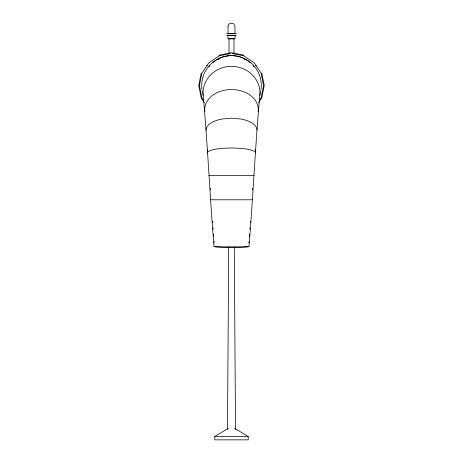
<?xml version="1.0" encoding="UTF-8"?>
<svg xmlns="http://www.w3.org/2000/svg" width="463" height="463" viewBox="0 0 463 463"><rect width="100%" height="100%" fill="white"/><g stroke="black" fill="none" stroke-linecap="round" stroke-linejoin="round"><path stroke-width="0.69" d="M227.501 429.531L228.699 246.802M260.003 93.156C255.35 144.196 253.168 195.467 248.984 246.559A17.49 0.608 0 0 1 238.19 247.12L224.81 247.12A17.49 0.608 0 0 1 214.01 246.559C209.837 195.467 207.65 144.196 202.997 93.156A28.515 26.796 0 0 1 231.5 66.365A28.515 26.796 0 0 1 260.015 93.161A28.527 26.802 0 0 1 259.922 95.233M248.88 242.959L248.978 241.524M249.32 236.483L249.47 234.324M249.812 229.289L249.904 227.848M250.246 222.813L250.344 221.372M252.543 189.807L252.648 188.377M207.679 149.48L207.366 152.975A24.128 5.018 0 0 1 222.263 148.339L231.5 147.957L240.737 148.345A24.128 5.018 0 0 1 255.628 152.975L255.321 149.48M201.231 72.928L198.737 85.464L201.231 98.006L204.386 102.728M201.88 73.195L199.437 85.464L201.88 97.734L203.425 100.049M206.77 65.885L207.291 65.416M202.267 72.616L208.825 62.794L219.231 55.838L230.817 53.534M259.575 100.049L261.12 97.734L263.563 85.464L261.12 73.195M258.614 102.728L261.769 98.006L264.263 85.464L261.769 72.928M234.596 428.333L248.214 436.505L248.214 439.85L214.786 439.85L214.786 436.505L228.404 428.333M218.964 55.195L231.5 52.701L244.036 55.195M226.633 33.608L236.367 33.608M226.633 35.24L236.367 35.24M255.709 65.416L256.23 65.885M208.963 175.552L254.037 175.552M210.775 199.784L252.225 199.784M214.786 436.505L248.214 436.505M232.183 53.534L243.769 55.838L254.175 62.794L260.733 72.616M210.352 188.377L210.457 189.807M212.656 221.372L212.754 222.813M213.096 227.848L213.188 229.289M213.53 234.324L213.68 236.483M214.022 241.524L214.12 242.959M234.301 246.802L235.499 429.531M233.989 53.118L233.989 38.66L229.011 38.66L229.011 53.118M208.935 66.909A29.215 29.215 0 0 1 209.872 65.827M217.755 59.686A29.215 29.215 0 0 1 219.028 59.044M243.972 59.044A29.215 29.215 0 0 1 245.245 59.686M253.128 65.827A29.215 29.215 0 0 1 254.065 66.909M201.978 89.562A29.806 29.806 0 0 1 231.5 55.658A29.806 29.806 0 0 1 261.022 89.562M260.802 90.939A29.806 29.806 0 0 1 260.513 92.299M202.487 92.299A29.806 29.806 0 0 1 202.198 90.939M212.974 62.546A26.895 25.274 0 0 1 220.573 57.777M221.204 57.522A26.895 25.274 0 0 1 241.796 57.522M242.427 57.777A26.895 25.274 0 0 1 250.026 62.546M203.043 95.233A28.527 26.802 0 0 1 202.956 93.161M204.883 111.531A26.756 19.88 0 0 1 231.483 89.533A26.756 19.88 0 0 1 258.088 111.531M206.018 130.115A25.482 11.963 0 0 1 221.742 119.06L231.5 118.146L241.252 119.06A25.482 11.963 0 0 1 256.982 130.115M248.637 246.559A17.137 0.596 0 0 1 238.057 247.109L224.943 247.109A17.137 0.596 0 0 1 214.363 246.559M228.051 25.963L228.039 33.359L234.961 33.359L234.949 25.963L233.74 23.798L231.5 23.15L229.26 23.798L228.051 25.963M235.059 35.529L227.941 35.518L227.941 38.875L235.059 38.875L235.059 35.518"/></g></svg>
